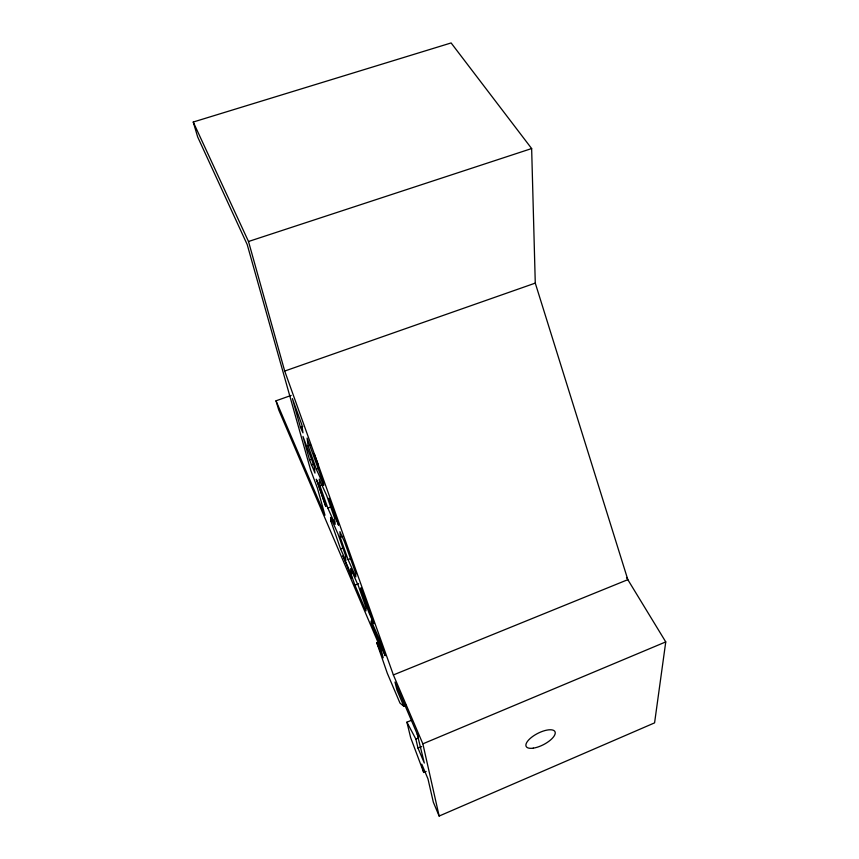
<?xml version="1.0" encoding="UTF-8"?>
<svg xmlns="http://www.w3.org/2000/svg" width="859" height="859" viewBox="0 0 859 859"><rect width="100%" height="100%" fill="white"/><g stroke="black" fill="none" stroke-linecap="round" stroke-linejoin="round"><path stroke-width="1.29" d="M626.501 577.495L665.757 641.909L654.579 722.87L439.142 816.05L433.333 802.199L427.954 778.823L421.748 764.134L423.702 772.477L426.139 771.446M417.216 734.069L424.314 763.039L417.979 748.103L415.863 739.062L418.301 738.042M439.142 816.05L422.864 743.83L665.757 641.909M417.979 748.103L421.651 746.568M423.702 772.477L410.645 737.613L406.908 722.183L411.815 720.143M291.18 395.419L276.007 400.809L278.692 409.84L381.128 649.587L383.211 657.811L376.671 642.478L387.28 673.209L399.983 703.091L403.902 706.345L406.371 705.325M422.864 743.83L393.379 674.938L627.832 579.664L535.275 283.116L531.646 148.553L451.115 42.95L193.243 122.032L197.667 136.946L247.199 244.547L310.625 469.991L317.433 488.17L324.981 515.207L276.007 400.809M354.928 585.129L365.955 610.899L366.106 607.839L358.386 585.849L350.687 568.604L350.794 573.404L354.928 585.129L358.665 583.669M350.794 573.404L353.296 572.438M348.067 559.606L355.787 576.861L355.776 573.34L344.405 541.599L339.917 531.646L340.25 537.358L348.067 559.606L350.569 558.64M340.551 548.88L345.823 560.723L345.608 555.687L337.877 533.675L330.565 517.386L330.898 521.188L340.551 548.88L343.052 547.924M340.25 537.358L342.752 536.403M330.898 521.188L333.389 520.243M327.805 508.056L335.139 524.355L334.699 518.396L326.624 495.396L319.237 479.107L319.967 485.797L327.805 508.056L331.563 506.638M319.967 485.797L322.479 484.863M316.273 469.121L323.693 485.399L323.467 483.134L307.082 438.09L308.102 445.853L316.273 469.121L318.786 468.187M309.562 459.984L302.98 436.447L314.136 466.169L314.974 473.094L309.562 459.984L311.806 459.157M311.28 464.934L313.535 464.107M308.102 445.853L310.625 444.941M300.414 427.267L302.969 432.839L301.853 424.818L292.404 398.608L300.414 427.267L302.755 426.418M393.379 674.938L284.705 371.056L535.275 283.116M193.243 122.032L248.509 241.497L531.646 148.553M406.908 722.183L415.863 739.062M314.222 453.595L318.292 464.966M418.161 736.27L394.99 682.057L396.965 690.067L403.902 706.345M248.509 241.497L284.705 371.056M361.081 587.964L361.027 590.197L368.822 612.413L373.848 623.698L361.081 587.964M371.303 621.078L371.152 623.033L385.165 655.761L379.399 639.311L371.303 621.078M338.457 524.967L328.922 498.349L338.457 524.967M317.851 482.737L316.262 479.215L325.786 506.52L317.851 482.737M348.335 567.853L342.924 555.698L352.05 578.408L348.335 567.853M533.31 748.146A16.192 6.324 -27.2 0 0 555.247 732.856A16.192 6.324 -27.2 0 0 533.128 736.152A16.192 6.324 -27.2 0 0 533.31 748.146"/></g></svg>
